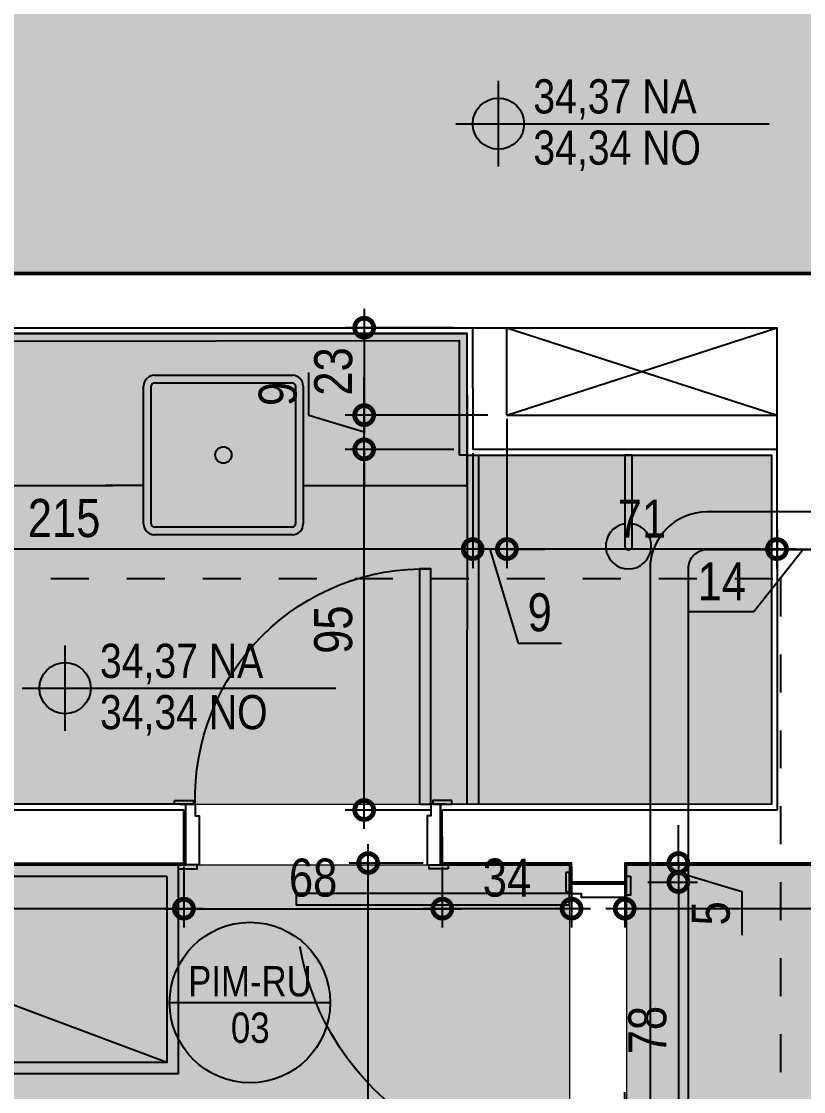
# Model space of a CAD drawing. Header units: metres. Extents: x -23 to 570, y -54 to 184.
# Drawn here: x 15.913 to 17.971, y 0.299 to 3.117 of the extents above; entities that cross this region are included whole.
import ezdxf
from ezdxf.enums import TextEntityAlignment as Align

# ---------------------------------------------------------------- set-up
doc = ezdxf.new("R2010")
doc.units = ezdxf.units.M
doc.header["$PDMODE"] = 35
for name, pattern in [('DASHEDX2', [1.5, 1, -0.5]), ('PUC$0$DASHEDX2', [1.5, 1, -0.5]), ('PUC$0$HIDDEN2', [0.1875, 0.125, -0.0625])]:
    doc.linetypes.add(name, pattern=pattern)
for name, color, linetype in [('1', 232, 'DASHEDX2'), ('ARQ-DIM', 2, 'Continuous'), ('ARQ-SIM', 1, 'Continuous'), ('PUC$0$ARQ-ALV ACAB', 4, 'Continuous'), ('PUC$0$ARQ-ALV OSSO', 5, 'Continuous'), ('PUC$0$ARQ-AUX1', 1, 'Continuous'), ('PUC$0$ARQ-CAX @ 1', 1, 'Continuous'), ('PUC$0$ARQ-HID', 7, 'Continuous'), ('PUC$0$ARQ-MOB', 7, 'Continuous'), ('PUC$0$ARQ-PRJ', 7, 'PUC$0$DASHEDX2'), ('PUC$0$ARQ-SIM', 1, 'Continuous')]:
    doc.layers.add(name, color=color, linetype=linetype)
doc.layers.add('PUC$0$ARQ-FORRO', color=9, linetype='Continuous', lineweight=5)
doc.styles.add('Adesa', font='ARIALN.TTF')
doc.dimstyles.new('ADESA 1-0050', dxfattribs={"dimtxt": 0.1, "dimasz": 0.1, "dimexe": 0.05, "dimexo": 0.05, "dimgap": 0.03, "dimtad": 1, "dimdec": 1, "dimlfac": 100, "dimzin": 12, "dimtxsty": 'Adesa', "dimblk": 'DOTSMALL', "dimcen": 1, "dimdle": 0.05, "dimclrd": 1, "dimclre": 1, "dimclrt": 256, "dimazin": 3, "dimtm": 1e-09, "dimtfac": 1, "dimtdec": 1, "dimtmove": 1, "dimatfit": 0, "dimldrblk": 'DOTSMALL', "dimfxl": 0.8, "dimtvp": 2, "dimtolj": 1, "dimtzin": 0, "dimarcsym": 0})

# ---------------------------------------------------------------- blocks, each defined once
blk = doc.blocks.new('_DotSmall')
at = {"color": 0, "linetype": 'ByBlock', "const_width": 0.5}
blk.add_lwpolyline([(-0.0625, 0, 1), (0.0625, 0, 1)], format="xyb", close=True, dxfattribs=at)
blk = doc.blocks.new('*D270')
at = {"layer": 'ARQ-DIM', "color": 1, "lineweight": -2, "transparency": 16777216}
for p, q in [((17.5003, 0.8907), (17.5003, 0.7305)), ((19.2201, 0.8907), (19.2201, 0.7305)), ((19.2701, 0.7805), (17.4503, 0.7805))]:
    blk.add_line(p, q, dxfattribs=at)
at = {"layer": 'Defpoints', "color": 0, "transparency": 16777216}
for p in [(17.5003, 0.9407, 0), (19.2201, 0.9407, 0), (17.5003, 0.7805)]:
    blk.add_point(p, dxfattribs=at)
at = {"layer": 'ARQ-DIM', "color": 1, "lineweight": -2, "transparency": 16777216, "xscale": 0.1, "yscale": 0.1, "zscale": 0.1, "rotation": 180}
blk.add_blockref('_DotSmall', (17.5003, 0.7805), dxfattribs=at)
at = {"layer": 'ARQ-DIM', "color": 1, "lineweight": -2, "transparency": 16777216, "xscale": 0.1, "yscale": 0.1, "zscale": 0.1}
blk.add_blockref('_DotSmall', (19.2201, 0.7805), dxfattribs=at)
at = {"layer": 'ARQ-DIM', "transparency": 16777216, "insert": (18.3602, 0.8607), "char_height": 0.1, "attachment_point": 5, "style": 'Adesa'}
blk.add_mtext('\\A1;172', dxfattribs=at)
blk = doc.blocks.new('*D271')
at = {"layer": 'ARQ-DIM', "color": 1, "lineweight": -2, "transparency": 16777216}
for p, q in [((17.0202, 0.8907), (17.0202, 0.7305)), ((17.3603, 0.8907), (17.3603, 0.7305)), ((17.4103, 0.7805), (16.9702, 0.7805))]:
    blk.add_line(p, q, dxfattribs=at)
at = {"layer": 'Defpoints', "color": 0, "transparency": 16777216}
for p in [(17.0202, 0.9407, 0), (17.3603, 0.9407, 0), (17.0202, 0.7805)]:
    blk.add_point(p, dxfattribs=at)
at = {"layer": 'ARQ-DIM', "color": 1, "lineweight": -2, "transparency": 16777216, "xscale": 0.1, "yscale": 0.1, "zscale": 0.1, "rotation": 180}
blk.add_blockref('_DotSmall', (17.0202, 0.7805), dxfattribs=at)
at = {"layer": 'ARQ-DIM', "color": 1, "lineweight": -2, "transparency": 16777216, "xscale": 0.1, "yscale": 0.1, "zscale": 0.1}
blk.add_blockref('_DotSmall', (17.3603, 0.7805), dxfattribs=at)
at = {"layer": 'ARQ-DIM', "transparency": 16777216, "insert": (17.1903, 0.8615), "char_height": 0.1, "attachment_point": 5, "style": 'Adesa'}
blk.add_mtext('\\A1;34', dxfattribs=at)
blk = doc.blocks.new('*D272')
at = {"layer": 'ARQ-DIM', "color": 1, "lineweight": -2, "transparency": 16777216}
for p, q in [((16.3402, 0.8907), (16.3402, 0.7305)), ((17.0202, 0.8907), (17.0202, 0.7305)), ((16.2902, 0.7805), (17.0702, 0.7805))]:
    blk.add_line(p, q, dxfattribs=at)
at = {"layer": 'Defpoints', "color": 0, "transparency": 16777216}
for p in [(16.3402, 0.9407, 0), (17.0202, 0.9407, 0), (17.0202, 0.7805)]:
    blk.add_point(p, dxfattribs=at)
at = {"layer": 'ARQ-DIM', "color": 1, "lineweight": -2, "transparency": 16777216, "xscale": 0.1, "yscale": 0.1, "zscale": 0.1, "rotation": 180}
blk.add_blockref('_DotSmall', (16.3402, 0.7805), dxfattribs=at)
at = {"layer": 'ARQ-DIM', "color": 1, "lineweight": -2, "transparency": 16777216, "xscale": 0.1, "yscale": 0.1, "zscale": 0.1}
blk.add_blockref('_DotSmall', (17.0202, 0.7805), dxfattribs=at)
at = {"layer": 'ARQ-DIM', "transparency": 16777216, "insert": (16.6802, 0.8615), "char_height": 0.1, "attachment_point": 5, "style": 'Adesa'}
blk.add_mtext('\\A1;68', dxfattribs=at)
blk = doc.blocks.new('*D273')
at = {"layer": 'ARQ-DIM', "color": 1, "lineweight": -2, "transparency": 16777216}
for p, q in [((14.95, 0.8907), (14.95, 0.7305)), ((16.3402, 0.8907), (16.3402, 0.7305)), ((16.3902, 0.7805), (14.9, 0.7805))]:
    blk.add_line(p, q, dxfattribs=at)
at = {"layer": 'Defpoints', "color": 0, "transparency": 16777216}
for p in [(14.95, 0.9407, 0), (16.3402, 0.9407, 0), (14.95, 0.7805)]:
    blk.add_point(p, dxfattribs=at)
at = {"layer": 'ARQ-DIM', "color": 1, "lineweight": -2, "transparency": 16777216, "xscale": 0.1, "yscale": 0.1, "zscale": 0.1, "rotation": 180}
blk.add_blockref('_DotSmall', (14.95, 0.7805), dxfattribs=at)
at = {"layer": 'ARQ-DIM', "color": 1, "lineweight": -2, "transparency": 16777216, "xscale": 0.1, "yscale": 0.1, "zscale": 0.1}
blk.add_blockref('_DotSmall', (16.3402, 0.7805), dxfattribs=at)
at = {"layer": 'ARQ-DIM', "transparency": 16777216, "insert": (15.6451, 0.8615), "char_height": 0.1, "attachment_point": 5, "style": 'Adesa'}
blk.add_mtext('\\A1;139', dxfattribs=at)
blk = doc.blocks.new('*D274')
at = {"layer": 'ARQ-DIM', "color": 1, "lineweight": -2, "transparency": 16777216}
for p, q in [((14.9497, 1.9799), (14.9497, 1.6774)), ((17.1001, 1.9799), (17.1001, 1.6774)), ((17.1501, 1.7274), (14.8997, 1.7274))]:
    blk.add_line(p, q, dxfattribs=at)
at = {"layer": 'Defpoints', "color": 0, "transparency": 16777216}
for p in [(14.9497, 2.0299, 0), (17.1001, 2.0299, 0), (14.9497, 1.7274)]:
    blk.add_point(p, dxfattribs=at)
at = {"layer": 'ARQ-DIM', "color": 1, "lineweight": -2, "transparency": 16777216, "xscale": 0.1, "yscale": 0.1, "zscale": 0.1, "rotation": 180}
blk.add_blockref('_DotSmall', (14.9497, 1.7274), dxfattribs=at)
at = {"layer": 'ARQ-DIM', "color": 1, "lineweight": -2, "transparency": 16777216, "xscale": 0.1, "yscale": 0.1, "zscale": 0.1}
blk.add_blockref('_DotSmall', (17.1001, 1.7274), dxfattribs=at)
at = {"layer": 'ARQ-DIM', "transparency": 16777216, "insert": (16.0249, 1.8084), "char_height": 0.1, "attachment_point": 5, "style": 'Adesa'}
blk.add_mtext('\\A1;215', dxfattribs=at)
blk = doc.blocks.new('*D275')
at = {"layer": 'ARQ-DIM', "color": 1, "lineweight": -2, "transparency": 16777216}
for p, q in [((17.1901, 2.07), (17.1901, 1.6774)), ((17.1001, 1.9799), (17.1001, 1.6774)), ((17.1001, 1.7274), (17.0001, 1.7274)), ((17.1901, 1.7274), (17.1001, 1.7274)), ((17.1901, 1.7274), (17.1001, 1.7274)), ((17.1451, 1.7274), (17.2196, 1.4792)), ((17.1901, 1.7274), (17.2901, 1.7274)), ((17.2196, 1.4792), (17.3335, 1.4792))]:
    blk.add_line(p, q, dxfattribs=at)
at = {"layer": 'Defpoints', "color": 0, "transparency": 16777216}
for p in [(17.1901, 2.12), (17.1001, 2.0299, 0), (17.1001, 1.7274)]:
    blk.add_point(p, dxfattribs=at)
at = {"layer": 'ARQ-DIM', "color": 1, "lineweight": -2, "transparency": 16777216, "xscale": 0.1, "yscale": 0.1, "zscale": 0.1}
blk.add_blockref('_DotSmall', (17.1001, 1.7274), dxfattribs=at)
at = {"layer": 'ARQ-DIM', "color": 1, "lineweight": -2, "transparency": 16777216, "xscale": 0.1, "yscale": 0.1, "zscale": 0.1, "rotation": 180}
blk.add_blockref('_DotSmall', (17.1901, 1.7274), dxfattribs=at)
at = {"layer": 'ARQ-DIM', "transparency": 16777216, "insert": (17.2766, 1.5602), "char_height": 0.1, "attachment_point": 5, "style": 'Adesa'}
blk.add_mtext('\\A1;9', dxfattribs=at)
blk = doc.blocks.new('*D276')
at = {"layer": 'ARQ-DIM', "color": 1, "lineweight": -2, "transparency": 16777216}
for p, q in [((17.1901, 1.98), (17.1901, 1.6774)), ((17.9009, 1.98), (17.9009, 1.6774)), ((17.9509, 1.7274), (17.1401, 1.7274))]:
    blk.add_line(p, q, dxfattribs=at)
at = {"layer": 'Defpoints', "color": 0, "transparency": 16777216}
for p in [(17.1901, 2.03), (17.9009, 2.03, 0), (17.1901, 1.7274)]:
    blk.add_point(p, dxfattribs=at)
at = {"layer": 'ARQ-DIM', "color": 1, "lineweight": -2, "transparency": 16777216, "xscale": 0.1, "yscale": 0.1, "zscale": 0.1, "rotation": 180}
blk.add_blockref('_DotSmall', (17.1901, 1.7274), dxfattribs=at)
at = {"layer": 'ARQ-DIM', "color": 1, "lineweight": -2, "transparency": 16777216, "xscale": 0.1, "yscale": 0.1, "zscale": 0.1}
blk.add_blockref('_DotSmall', (17.9009, 1.7274), dxfattribs=at)
at = {"layer": 'ARQ-DIM', "transparency": 16777216, "insert": (17.5455, 1.8076), "char_height": 0.1, "attachment_point": 5, "style": 'Adesa'}
blk.add_mtext('\\A1;71', dxfattribs=at)
blk = doc.blocks.new('*D277')
at = {"layer": 'ARQ-DIM', "color": 1, "lineweight": -2, "transparency": 16777216}
for p, q in [((17.901, 1.7787), (17.901, 1.6773)), ((18.041, 1.7787), (18.041, 1.6773)), ((17.901, 1.7273), (17.801, 1.7273)), ((17.971, 1.7273), (17.8404, 1.5619)), ((17.901, 1.7273), (18.041, 1.7273)), ((17.901, 1.7273), (18.041, 1.7273)), ((18.041, 1.7273), (18.141, 1.7273)), ((17.8404, 1.5619), (17.6709, 1.5619))]:
    blk.add_line(p, q, dxfattribs=at)
at = {"layer": 'Defpoints', "color": 0, "transparency": 16777216}
for p in [(17.901, 1.8287), (18.041, 1.8287, 0), (18.041, 1.7273)]:
    blk.add_point(p, dxfattribs=at)
at = {"layer": 'ARQ-DIM', "color": 1, "lineweight": -2, "transparency": 16777216, "xscale": 0.1, "yscale": 0.1, "zscale": 0.1}
blk.add_blockref('_DotSmall', (17.901, 1.7273), dxfattribs=at)
at = {"layer": 'ARQ-DIM', "color": 1, "lineweight": -2, "transparency": 16777216, "xscale": 0.1, "yscale": 0.1, "zscale": 0.1, "rotation": 180}
blk.add_blockref('_DotSmall', (18.041, 1.7273), dxfattribs=at)
at = {"layer": 'ARQ-DIM', "transparency": 16777216, "insert": (17.7556, 1.6421), "char_height": 0.1, "attachment_point": 5, "style": 'Adesa'}
blk.add_mtext('\\A1;14', dxfattribs=at)
blk = doc.blocks.new('*D282')
at = {"layer": 'ARQ-DIM', "color": 1, "lineweight": -2, "transparency": 16777216}
for p, q in [((16.8146, 2.3601), (16.8146, 2.03)), ((17.0498, 2.3101), (16.7646, 2.3101)), ((17.1401, 2.08), (16.7646, 2.08))]:
    blk.add_line(p, q, dxfattribs=at)
at = {"layer": 'Defpoints', "color": 0, "transparency": 16777216}
for p in [(17.0998, 2.3101, 0), (16.8146, 2.08), (17.1901, 2.08, 0)]:
    blk.add_point(p, dxfattribs=at)
at = {"layer": 'ARQ-DIM', "color": 1, "lineweight": -2, "transparency": 16777216, "xscale": 0.1, "yscale": 0.1, "zscale": 0.1}
for p, rotation in [((16.8146, 2.3101), 90), ((16.8146, 2.08), 270)]:
    blk.add_blockref('_DotSmall', p, dxfattribs=dict(at, rotation=rotation))
at = {"layer": 'ARQ-DIM', "transparency": 16777216, "insert": (16.7336, 2.195), "char_height": 0.1, "attachment_point": 5, "rotation": 90, "style": 'Adesa'}
blk.add_mtext('\\A1;23', dxfattribs=at)
blk = doc.blocks.new('*D283')
at = {"layer": 'ARQ-DIM', "color": 1, "lineweight": -2, "transparency": 16777216}
for p, q in [((16.6686, 2.0788), (16.6686, 2.1927)), ((16.8146, 2.08), (16.8146, 2.18)), ((16.8146, 2.035), (16.6686, 2.0788)), ((17.0501, 2.08), (16.7646, 2.08)), ((16.8146, 1.9899), (16.8146, 2.08)), ((16.8146, 1.9899), (16.8146, 2.08)), ((17.0501, 1.9899), (16.7646, 1.9899)), ((16.8146, 1.9899), (16.8146, 1.8899))]:
    blk.add_line(p, q, dxfattribs=at)
at = {"layer": 'Defpoints', "color": 0, "transparency": 16777216}
for p in [(16.8146, 2.08), (17.1001, 2.08), (17.1001, 1.9899, 0)]:
    blk.add_point(p, dxfattribs=at)
at = {"layer": 'ARQ-DIM', "color": 1, "lineweight": -2, "transparency": 16777216, "xscale": 0.1, "yscale": 0.1, "zscale": 0.1}
for p, rotation in [((16.8146, 2.08), 270), ((16.8146, 1.9899), 90)]:
    blk.add_blockref('_DotSmall', p, dxfattribs=dict(at, rotation=rotation))
at = {"layer": 'ARQ-DIM', "transparency": 16777216, "insert": (16.5875, 2.1358), "char_height": 0.1, "attachment_point": 5, "rotation": 90, "style": 'Adesa'}
blk.add_mtext('\\A1;9', dxfattribs=at)
blk = doc.blocks.new('*D284')
at = {"layer": 'ARQ-DIM', "color": 1, "lineweight": -2, "transparency": 16777216}
for p, q in [((16.8146, 0.9903), (16.8146, 2.0399)), ((16.868, 1.9899), (16.7646, 1.9899)), ((16.9908, 1.0403), (16.7646, 1.0403))]:
    blk.add_line(p, q, dxfattribs=at)
at = {"layer": 'Defpoints', "color": 0, "transparency": 16777216}
for p in [(16.8146, 1.9899), (16.918, 1.9899), (17.0408, 1.0403, 0)]:
    blk.add_point(p, dxfattribs=at)
at = {"layer": 'ARQ-DIM', "color": 1, "lineweight": -2, "transparency": 16777216, "xscale": 0.1, "yscale": 0.1, "zscale": 0.1}
for p, rotation in [((16.8146, 1.9899), 90), ((16.8146, 1.0403), 270)]:
    blk.add_blockref('_DotSmall', p, dxfattribs=dict(at, rotation=rotation))
at = {"layer": 'ARQ-DIM', "transparency": 16777216, "insert": (16.7336, 1.5151), "char_height": 0.1, "attachment_point": 5, "rotation": 90, "style": 'Adesa'}
blk.add_mtext('\\A1;95', dxfattribs=at)
blk = doc.blocks.new('*D285')
at = {"layer": 'ARQ-DIM', "color": 1, "lineweight": -2, "transparency": 16777216}
for p, q in [((17.6414, 0.9007), (17.6414, 1.0007)), ((17.5609, 0.9007), (17.6914, 0.9007)), ((17.6414, 0.9007), (17.6414, 0.8507)), ((17.6414, 0.9007), (17.6414, 0.8507)), ((17.6414, 0.8757), (17.8081, 0.8254)), ((17.5609, 0.8507), (17.6914, 0.8507)), ((17.6414, 0.8507), (17.6414, 0.7507)), ((17.8081, 0.8254), (17.8081, 0.711))]:
    blk.add_line(p, q, dxfattribs=at)
at = {"layer": 'Defpoints', "color": 0, "transparency": 16777216}
for p in [(17.5109, 0.9007, 0), (17.5109, 0.8507), (17.6414, 0.8507)]:
    blk.add_point(p, dxfattribs=at)
at = {"layer": 'ARQ-DIM', "color": 1, "lineweight": -2, "transparency": 16777216, "xscale": 0.1, "yscale": 0.1, "zscale": 0.1}
for p, rotation in [((17.6414, 0.9007), 270), ((17.6414, 0.8507), 90)]:
    blk.add_blockref('_DotSmall', p, dxfattribs=dict(at, rotation=rotation))
at = {"layer": 'ARQ-DIM', "transparency": 16777216, "insert": (17.7272, 0.7682), "char_height": 0.1, "attachment_point": 5, "rotation": 90, "style": 'Adesa'}
blk.add_mtext('\\A1;5', dxfattribs=at)
blk = doc.blocks.new('*D286')
at = {"layer": 'ARQ-DIM', "color": 1, "lineweight": -2, "transparency": 16777216}
for p, q in [((17.6414, 0.9007), (17.6414, 0.0207)), ((17.5609, 0.8507), (17.6914, 0.8507)), ((17.5503, 0.0707), (17.6914, 0.0707))]:
    blk.add_line(p, q, dxfattribs=at)
at = {"layer": 'Defpoints', "color": 0, "transparency": 16777216}
for p in [(17.5109, 0.8507, 0), (17.5003, 0.0707, 0), (17.6414, 0.0707)]:
    blk.add_point(p, dxfattribs=at)
at = {"layer": 'ARQ-DIM', "color": 1, "lineweight": -2, "transparency": 16777216, "xscale": 0.1, "yscale": 0.1, "zscale": 0.1}
for p, rotation in [((17.6414, 0.8507), 90), ((17.6414, 0.0707), 270)]:
    blk.add_blockref('_DotSmall', p, dxfattribs=dict(at, rotation=rotation))
at = {"layer": 'ARQ-DIM', "transparency": 16777216, "insert": (17.5603, 0.4607), "char_height": 0.1, "attachment_point": 5, "rotation": 90, "style": 'Adesa'}
blk.add_mtext('\\A1;78', dxfattribs=at)
blk = doc.blocks.new('*D294')
at = {"layer": 'ARQ-DIM', "color": 1, "lineweight": -2, "transparency": 16777216}
for p, q in [((17.5003, 0.1407), (17.5003, 0.297)), ((23.4106, 0.2012), (23.4106, 0.297)), ((23.4606, 0.247), (17.4503, 0.247))]:
    blk.add_line(p, q, dxfattribs=at)
at = {"layer": 'Defpoints', "color": 0, "transparency": 16777216}
for p in [(17.5003, 0.247), (23.4106, 0.1512, 0), (17.5003, 0.0907, 0)]:
    blk.add_point(p, dxfattribs=at)
at = {"layer": 'ARQ-DIM', "color": 1, "lineweight": -2, "transparency": 16777216, "xscale": 0.1, "yscale": 0.1, "zscale": 0.1, "rotation": 180}
blk.add_blockref('_DotSmall', (17.5003, 0.247), dxfattribs=at)
at = {"layer": 'ARQ-DIM', "color": 1, "lineweight": -2, "transparency": 16777216, "xscale": 0.1, "yscale": 0.1, "zscale": 0.1}
blk.add_blockref('_DotSmall', (23.4106, 0.247), dxfattribs=at)
at = {"layer": 'ARQ-DIM', "transparency": 16777216, "insert": (20.4554, 0.328), "char_height": 0.1, "attachment_point": 5, "style": 'Adesa'}
blk.add_mtext('\\A1;591', dxfattribs=at)
blk = doc.blocks.new('*D23')
at = {"layer": 'ARQ-DIM', "color": 1, "lineweight": -2, "transparency": 16777216}
for p, q in [((16.8252, -2.91), (16.8252, 0.9507)), ((16.9702, 0.9007), (16.7752, 0.9007)), ((17.3103, -2.86), (16.7752, -2.86))]:
    blk.add_line(p, q, dxfattribs=at)
at = {"layer": 'Defpoints', "color": 0, "transparency": 16777216}
for p in [(16.8252, 0.9007), (17.0202, 0.9007, 0), (17.3603, -2.86, 0)]:
    blk.add_point(p, dxfattribs=at)
at = {"layer": 'ARQ-DIM', "color": 1, "lineweight": -2, "transparency": 16777216, "xscale": 0.1, "yscale": 0.1, "zscale": 0.1}
for p, rotation in [((16.8252, 0.9007), 90), ((16.8252, -2.86), 270)]:
    blk.add_blockref('_DotSmall', p, dxfattribs=dict(at, rotation=rotation))
at = {"layer": 'ARQ-DIM', "transparency": 16777216, "insert": (16.7442, -0.9797), "char_height": 0.1, "attachment_point": 5, "rotation": 90, "style": 'Adesa'}
blk.add_mtext('\\A1;376', dxfattribs=at)
blk = doc.blocks.new('NipAcOs')
at = {"layer": 'ARQ-SIM'}
h = blk.add_hatch(color=256, dxfattribs=at)
h.dxf.hatch_style = 1
h.paths.add_polyline_path([(0, 0.15, 0.414214), (-0.15, 0), (0, 0)])
h.paths.add_polyline_path([(0.15, 0), (0, 0), (0, -0.15, 0.414214)])
for p, q in [((0, -0.25), (0, 0.25)), ((-0.25, 0), (0.15, 0)), ((0.15, 0), (1.5834, 0))]:
    blk.add_line(p, q, dxfattribs=at)
blk.add_circle((0, 0), 0.15, dxfattribs=at)
at = {"style": 'Adesa'}
for p in [(0.204, 0.06), (0.204, -0.24)]:
    blk.add_attdef('000,00', p, '', height=0.2, dxfattribs=at)
blk = doc.blocks.new('TIPO COTA$0$Chamada_planta')
at = {"layer": 'ARQ-SIM'}
blk.add_line((-1.409, 0), (1.409, 0), dxfattribs=at)
blk.add_circle((0, 0), 1.409, dxfattribs=at)
at = {"layer": 'ARQ-SIM', "color": 2, "style": 'Adesa'}
for tag, p in [('NUMERO', (0, 0.234)), ('C.D.', (0, -0.272))]:
    blk.add_attdef(tag, text='', height=0.5, dxfattribs=at).set_placement(p, align=Align.MIDDLE_CENTER)
blk = doc.blocks.new('PUC$0$CHUVEIRO')
at = {"ltscale": 0.025}
blk.add_lwpolyline([(-0.01, -0.24, 1), (0.01, -0.24), (0.01, 0), (-0.01, 0)], format="xyb", close=True, dxfattribs=at)
blk.add_arc((0, -0.24), 0.06, 99.5942, 80.4061, dxfattribs=at)
blk = doc.blocks.new('PUC$0$ARQ-HID-CUBA Q')
for points in [[(-0.1816, 0), (0.1816, 0)], [(-0.1816, -0.11), (0.1816, -0.11)], [(-0.21, -0.5016), (-0.21, -0.1384)], [(-0.19, -0.5016), (-0.19, -0.1384)], [(-0.1816, -0.13), (0.1816, -0.13)], [(0.19, -0.1384), (0.19, -0.5016)], [(0.21, -0.1384), (0.21, -0.5016)], [(-0.21, -0.4), (-0.31, -0.4)], [(0.21, -0.4), (0.31, -0.4)], [(0.1816, -0.51), (-0.1816, -0.51)], [(0.1816, -0.53), (-0.1816, -0.53)], [(0.1816, -0.53), (-0.1816, -0.53)]]:
    blk.add_lwpolyline(points)
blk.add_circle((0, -0.32), 0.0216)
for centre, radius, start, end in [((-0.1816, -0.1384), 0.0284, 90, 180), ((0.1816, -0.1384), 0.0284, 0, 90), ((-0.1816, -0.1384), 0.0084, 90, 180), ((0.1816, -0.1384), 0.0084, 0, 90), ((-0.1816, -0.5016), 0.0284, 180, 270), ((-0.1816, -0.5016), 0.0084, 180, 270), ((0.1816, -0.5016), 0.0284, 270, 0), ((0.1816, -0.5016), 0.0084, 270, 0)]:
    blk.add_arc(centre, radius, start, end)
blk = doc.blocks.new('*U2408')
for points in [[(-0.665, 0.0197), (-0.615, 0.0197), (-0.615, 0.0097), (-0.665, 0.0097)], [(0.045, 0.0197), (-0.005, 0.0197), (-0.005, 0.0097), (0.045, 0.0097)], [(-0.675, -0.16), (-0.625, -0.16), (-0.625, -0.15), (-0.675, -0.15)], [(0, -0.15), (0, -0.77), (-0.03, -0.77), (-0.03, -0.15)], [(0.055, -0.16), (0.005, -0.16), (0.005, -0.15), (0.055, -0.15)]]:
    blk.add_lwpolyline(points, close=True)
for points in [[(-0.66, -0.15), (-0.62, -0.15), (-0.62, -0.12), (-0.61, -0.12), (-0.61, 0.0097), (-0.645, 0.0097), (-0.645, -0.15)], [(0.04, -0.15), (0, -0.15), (0, -0.12), (-0.01, -0.12), (-0.01, 0.0097), (0.025, 0.0097), (0.025, -0.15)]]:
    blk.add_lwpolyline(points)
at = {"layer": 'PUC$0$ARQ-PRJ'}
blk.add_arc((-0.0179, -0.1679), 0.6024, 178.2986, 271.7014, dxfattribs=at)
blk = doc.blocks.new('*U2409')
for points in [[(-0.765, 0.01), (-0.715, 0.01), (-0.715, 0), (-0.765, 0)], [(0.045, 0.01), (-0.005, 0.01), (-0.005, 0), (0.045, 0)], [(-0.775, -0.16), (-0.725, -0.16), (-0.725, -0.15), (-0.775, -0.15)], [(0, -0.15), (0, -0.87), (-0.03, -0.87), (-0.03, -0.15)], [(0.055, -0.16), (0.005, -0.16), (0.005, -0.15), (0.055, -0.15)]]:
    blk.add_lwpolyline(points, close=True)
for points in [[(-0.76, -0.15), (-0.72, -0.15), (-0.72, -0.12), (-0.71, -0.12), (-0.71, 0), (-0.745, 0), (-0.745, -0.15)], [(0.04, -0.15), (0, -0.15), (0, -0.12), (-0.01, -0.12), (-0.01, 0), (0.025, 0), (0.025, -0.15)]]:
    blk.add_lwpolyline(points)
at = {"layer": 'PUC$0$ARQ-PRJ'}
blk.add_arc((-0.0208, -0.1708), 0.6995, 178.2986, 271.7014, dxfattribs=at)
blk = doc.blocks.new('PUC$0$pl apto tipo 2 puc')
at = {"layer": 'PUC$0$ARQ-ALV ACAB'}
for points in [[(-17.895, -1.0538), (-17.024, -1.0541), (-17.024, -0.8945), (-17.3641, -0.8945), (-17.3641, -0.8445), (-17.5141, -0.8445), (-17.5141, -0.8945), (-19.2339, -0.8945), (-19.2339, -1.0445), (-18.055, -1.0441), (-18.0547, -2.3039), (-19.9535, -2.3039), (-19.9538, -1.0445), (-19.9039, -1.0445), (-19.9039, -0.8945), (-20.3138, -0.8945)], [(-22.4695, -2.4538), (-14.9587, -2.4538)], [(-14.9738, -1.0541), (-14.9735, -2.2939), (-17.0937, -2.2939)], [(-17.0937, -2.2939), (-17.094, -1.9738), (-17.895, -1.9738)]]:
    blk.add_lwpolyline(points, dxfattribs=at)
at = {"layer": 'PUC$0$ARQ-ALV ACAB', "elevation": 0}
for points in [[(-14.9638, -0.8945), (-16.354, -0.8945), (-16.354, -1.0542), (-14.9738, -1.0541)], [(-17.895, -1.9738), (-17.895, -1.0538)]]:
    blk.add_lwpolyline(points, dxfattribs=at)
at = {"layer": 'PUC$0$ARQ-ALV OSSO'}
for points in [[(-20.3089, -2.4488), (-22.4645, -2.4488), (-22.4644, -2.05), (-22.7244, -2.05), (-22.7244, -1.91), (-22.4644, -1.91), (-22.3144, -1.91), (-22.3145, -2.3089), (-20.3089, -2.3089), (-20.3088, -0.8995), (-19.9089, -0.8995), (-19.9089, -1.0395), (-19.9588, -1.0395), (-19.9585, -2.3089), (-18.0497, -2.3089), (-18.05, -1.0391), (-19.2289, -1.0395), (-19.2289, -0.8995), (-17.5091, -0.8995), (-17.5091, -0.8495), (-17.3691, -0.8495), (-17.3691, -0.8995), (-17.0291, -0.8995), (-17.029, -1.0391)], [(-14.9588, -1.0391), (-14.9585, -2.3089), (-17.9097, -2.3089), (-17.91, -1.0388)], [(-17.1087, -2.3089), (-17.109, -1.9888), (-17.91, -1.9888)], [(-17.199, -2.0788), (-17.1987, -2.3089)]]:
    blk.add_lwpolyline(points, dxfattribs=at)
at = {"layer": 'PUC$0$ARQ-ALV OSSO', "elevation": 0}
for points in [[(-14.9588, -0.8995), (-16.349, -0.8995), (-16.349, -1.0389), (-14.9588, -1.0391)], [(-17.91, -1.0388), (-17.029, -1.0391)], [(-17.199, -2.0788), (-17.91, -2.0788)], [(-19.9585, -2.4488), (-14.9589, -2.4488)]]:
    blk.add_lwpolyline(points, dxfattribs=at)
blk.add_lwpolyline([(-17.9104, -2.0788), (-17.9104, -2.0788)], close=True, dxfattribs=at)
at = {"layer": 'PUC$0$ARQ-AUX1'}
for points in [[(-17.124, -1.9738), (-17.1238, -1.0541)], [(-17.094, -1.9738), (-17.0938, -1.0541)]]:
    blk.add_lwpolyline(points, dxfattribs=at)
at = {"layer": 'PUC$0$ARQ-HID', "lineweight": -2}
blk.add_lwpolyline([(-16.7429, -1.8939), (-17.094, -1.8939), (-17.094, -2.294), (-15.7939, -2.2939), (-15.7939, -1.8939), (-16.1629, -1.8939)], dxfattribs=at)
at = {"layer": 'PUC$0$ARQ-HID'}
for points in [[(-17.094, -1.9738), (-17.0736, -1.9738)], [(-15.7939, -2.2739), (-17.0737, -2.2752), (-17.0736, -1.9738)]]:
    blk.add_lwpolyline(points, dxfattribs=at)
at = {"layer": 'PUC$0$ARQ-SIM', "elevation": 0}
for points in [[(-17.1987, -2.3089), (-17.91, -2.0788)], [(-17.199, -2.0788), (-17.9097, -2.3089)]]:
    blk.add_lwpolyline(points, dxfattribs=at)
at = {"layer": 'PUC$0$ARQ-CAX @ 1', "xscale": -1.000000000000003, "rotation": 90}
blk.add_blockref('*U2409', (-17.5141, -0.8195), dxfattribs=at)
at = {"layer": 'PUC$0$ARQ-CAX @ 1', "xscale": -1}
blk.add_blockref('*U2408', (-16.999, -0.9041, 0), dxfattribs=at)
at = {"layer": 'PUC$0$ARQ-HID', "lineweight": -2}
for name, p, rotation in [('PUC$0$CHUVEIRO', (-17.519, -1.9738), 180), ('PUC$0$ARQ-HID-CUBA Q', (-16.4529, -2.2939, 0), 179.9999999999999)]:
    blk.add_blockref(name, p, dxfattribs=dict(at, rotation=rotation))
blk = doc.blocks.new('*U2481')
at = {"flags": 128}
for points in [[(1.3702, 0), (1.3702, 0.55), (0, 0.55), (0, 0)], [(1.3402, 0.03), (1.3402, 0.52), (0.03, 0.52), (0.03, 0.03)]]:
    blk.add_lwpolyline(points, close=True, dxfattribs=at)
blk.add_lwpolyline([(1.3402, 0.52), (0.03, 0.03)], dxfattribs=at)
blk = doc.blocks.new('PUC$0$layout puc 4')
at = {"layer": 'PUC$0$ARQ-MOB', "xscale": -1, "rotation": 180}
blk.add_blockref('*U2481', (9.4, 3.7507, 0), dxfattribs=at)
blk = doc.blocks.new('PUC$0$forro area comum')
at = {"layer": 'PUC$0$ARQ-FORRO'}
h = blk.add_hatch(color=256, dxfattribs=at)
h.dxf.hatch_style = 1
h.paths.add_polyline_path([(11.6882, 2.455), (11.6882, 2.0562), (14.5982, 2.0547), (14.5982, 2.455), (22.4606, 2.455), (22.4606, 2.0562), (25.295, 2.056), (25.295, 2.4552), (26.4562, 2.4546), (26.4563, 3.9549), (5.17, 3.9599), (5.0963, 3.9584), (3.8246, 3.96), (3.825, 9.24), (2.3202, 9.2404), (2.3201, 3.955), (-1.06, 3.955), (-1.06, 4.3049), (-0.355, 4.305), (-0.355, 4.5591), (-0.2032, 4.5606), (-0.2032, 8.4256), (-4.865, 8.4256), (-4.865, 4.9649), (-4.6551, 4.9649), (-4.655, 4.1049), (-3.945, 4.1049), (-3.945, 3.9549), (-11.1863, 3.9549), (-11.1863, 2.455), (-10.025, 2.455), (-10.025, 2.0558), (-7.1264, 2.0558), (-7.1264, 2.455)])
at = {"layer": 'PUC$0$ARQ-FORRO', "elevation": 0}
blk.add_lwpolyline([(-7.1264, 2.455), (11.6882, 2.455), (11.6882, 2.0562), (14.5982, 2.0547), (14.5982, 2.455), (22.4606, 2.455), (22.4606, 2.0562), (25.295, 2.056), (25.295, 2.4552), (26.4562, 2.4546), (26.4563, 3.9549), (5.17, 3.9599), (5.0963, 3.9584), (3.8246, 3.96)], dxfattribs=at)
blk = doc.blocks.new('PUC$0$pl forro 4')
at = {"layer": 'PUC$0$ARQ-FORRO'}
h = blk.add_hatch(color=256, dxfattribs=at)
h.dxf.hatch_style = 1
h.paths.add_polyline_path([(2.5503, 0), (4.99, 0), (4.99, 1.39), (8.4506, 1.39), (8.4506, 3.0104), (8.6006, 3.0104), (8.6006, 2.0893), (10.33, 2.0893), (10.33, 4.7605), (7.3456, 4.7605), (7.3456, 5.1593), (5.35, 5.1593), (5.35, 3.7499), (2.5503, 3.7499)])
h = blk.add_hatch(color=256, dxfattribs=at)
h.dxf.hatch_style = 1
h.paths.add_polyline_path([(2.9312, 3.9095), (2.9311, 4.8293), (2.1302, 4.8292), (2.13, 5.1494), (0.0096, 5.1493), (0.01, 3.9096)])
h = blk.add_hatch(color=256, dxfattribs=at)
h.dxf.hatch_style = 1
h.paths.add_polyline_path([(0, 3.7499), (2.4003, 3.7499), (2.4003, 0), (0, 0)])
at = {"layer": 'PUC$0$ARQ-FORRO', "elevation": 0}
for points in [[(2.5503, 0), (4.99, 0), (4.99, 1.39), (8.4506, 1.39), (8.4506, 3.0104), (8.6006, 3.0104), (8.6006, 2.0893), (10.33, 2.0893), (10.33, 4.7605), (7.3456, 4.7605), (7.3456, 5.1593), (5.35, 5.1593), (5.35, 3.7499), (2.5503, 3.7499)], [(2.9312, 3.9095), (2.9311, 4.8293), (2.1302, 4.8292), (2.13, 5.1494), (0.0096, 5.1493), (0.01, 3.9096)], [(0, 3.7499), (2.4003, 3.7499), (2.4003, 0), (0, 0)]]:
    blk.add_lwpolyline(points, close=True, dxfattribs=at)
blk = doc.blocks.new('PUC$0$A$Cc442750d')
at = {"layer": 'PUC$0$ARQ-PRJ', "linetype": 'PUC$0$HIDDEN2', "ltscale": 50}
for p, q in [((3.1765, 0.7849, 0), (2.7668, 0.7849, 0)), ((3.1972, 0.6849, 0), (2.7668, 0.6849, 0)), ((2.6168, 0.6349, 0), (2.6168, -4.0308, 0)), ((2.7168, 0.6349, 0), (2.7168, -4.0396, 0))]:
    blk.add_line(p, q, dxfattribs=at)
for radius in [0.15, 0.05]:
    blk.add_arc((2.7668, 0.6349, 0), radius, 90, 180, dxfattribs=at)
blk = doc.blocks.new('PUC')
blk.add_blockref('PUC$0$A$Cc442750d', (14.95, 1.0403, 0))
at = {"layer": 'PUC$0$ARQ-ALV OSSO', "rotation": 180}
blk.add_blockref('PUC$0$pl apto tipo 2 puc', (-0.0088, 0.0012, 0), dxfattribs=at)
at = {"layer": 'PUC$0$ARQ-FORRO'}
for name, p in [('PUC$0$forro area comum', (0, 0)), ('PUC$0$pl forro 4', (14.955, -2.8542))]:
    blk.add_blockref(name, p, dxfattribs=at)
at = {"layer": 'PUC$0$ARQ-MOB', "color": 6}
blk.add_blockref('PUC$0$layout puc 4', (5.555, -2.855, 0), dxfattribs=at)
blk = doc.blocks.new('est-lo-07-6sb-r00')
at = {"layer": '1'}
for p, q in [((1559.010497, 165.003526), (1791.014771, 165.003526)), ((1791.014771, 165.003526), (1791.014771, -229.999844))]:
    blk.add_line(p, q, dxfattribs=at)
blk.add_lwpolyline([(1807.619105, 245.003526), (1541.618532, 245.003526)], dxfattribs=at)

msp = doc.modelspace()

# ---------------------------------------------------------------- block references
msp.add_blockref('PUC', (0, 0))
at = {"linetype": 'Continuous', "xscale": 0.01, "yscale": 0.01, "zscale": 0.01}
msp.add_blockref('est-lo-07-6sb-r00', (0, 0), dxfattribs=at)
at = {"layer": 'ARQ-SIM'}
ref = msp.add_blockref('NipAcOs', (17.1679, 2.8474), dxfattribs=dict(at, xscale=0.45, yscale=0.45, zscale=0.45))
ref.add_attrib('000,00', '34,34 NO', (17.2597, 2.7394), dxfattribs={"layer": '0', "color": 2, "height": 0.09, "style": 'Adesa'})
ref.add_attrib('000,00', '34,37 NA', (17.2597, 2.8744), dxfattribs={"layer": '0', "color": 2, "height": 0.09, "style": 'Adesa'})
ref = msp.add_blockref('NipAcOs', (16.0274, 1.361), dxfattribs=dict(at, xscale=0.45, yscale=0.45, zscale=0.45))
ref.add_attrib('000,00', '34,34 NO', (16.1192, 1.253), dxfattribs={"layer": '0', "color": 2, "height": 0.09, "style": 'Adesa'})
ref.add_attrib('000,00', '34,37 NA', (16.1192, 1.388), dxfattribs={"layer": '0', "color": 2, "height": 0.09, "style": 'Adesa'})
ref = msp.add_blockref('TIPO COTA$0$Chamada_planta', (16.514, 0.5332, 0), dxfattribs=dict(at, xscale=0.15, yscale=0.15, zscale=0.15))
ref.add_attrib('NUMERO', 'PIM-RU', dxfattribs={"color": 2, "height": 0.08, "style": 'Adesa'}).set_placement((16.514, 0.5895, 0), align=Align.MIDDLE_CENTER)
ref.add_attrib('C.D.', '03', dxfattribs={"color": 2, "height": 0.08, "style": 'Adesa'}).set_placement((16.5148, 0.4671, 0), align=Align.MIDDLE_CENTER)

# ---------------------------------------------------------------- dimensions: what is measured, and where the dimension line sits
at = {"layer": 'ARQ-DIM'}
for base, p1, p2, angle, picture, middle in [((16.8146, 2.08), (17.0998, 2.3101, 0), (17.1901, 2.08, 0), 270, '*D282', (16.7336, 2.195)), ((16.8146, 2.08), (17.1001, 1.9899, 0), (17.1001, 2.08), 270, '*D283', (16.5875, 2.1088)), ((17.1001, 1.7274), (17.1901, 2.12), (17.1001, 2.0299, 0), 180, '*D275', (17.2496, 1.5602)), ((14.9497, 1.7274), (17.1001, 2.0299, 0), (14.9497, 2.0299, 0), 180, '*D274', (16.0249, 1.8084)), ((16.8146, 1.9899), (17.0408, 1.0403, 0), (16.918, 1.9899), 270, '*D284', (16.7336, 1.5151)), ((14.95, 0.7805), (16.3402, 0.9407, 0), (14.95, 0.9407, 0), 180, '*D273', (15.6451, 0.8615)), ((17.0202, 0.7805), (16.3402, 0.9407, 0), (17.0202, 0.9407, 0), 180, '*D272', (16.6802, 0.8615)), ((17.0202, 0.7805), (17.3603, 0.9407, 0), (17.0202, 0.9407, 0), 180, '*D271', (17.1903, 0.8615)), ((17.6414, 0.0707), (17.5109, 0.8507, 0), (17.5003, 0.0707, 0), 270, '*D286', (17.5603, 0.4607)), ((17.5003, 0.247), (23.4106, 0.1512, 0), (17.5003, 0.0907, 0), 180, '*D294', (20.4554, 0.328))]:
    dim = msp.add_linear_dim(base=base, p1=p1, p2=p2, angle=angle, dimstyle='ADESA 1-0050', dxfattribs=at)
    dim.commit()
    dim.dimension.update_dxf_attribs({"geometry": picture, "text_midpoint": middle})
for base, p1, p2, angle, picture, middle in [((17.1901, 1.7274), (17.9009, 2.03, 0), (17.1901, 2.03), 180, '*D276', (17.5455, 1.8076)), ((16.8252, 0.9007), (17.3603, -2.86, 0), (17.0202, 0.9007, 0), 270, '*D23', (16.7442, -0.9797)), ((17.5003, 0.7805), (19.2201, 0.9407, 0), (17.5003, 0.9407, 0), 180, '*D270', (18.3602, 0.8607))]:
    dim = msp.add_linear_dim(base=base, p1=p1, p2=p2, angle=angle, dimstyle='ADESA 1-0050', override={"dimdec": 0}, dxfattribs=at)
    dim.commit()
    dim.dimension.update_dxf_attribs({"geometry": picture, "text_midpoint": middle})
for base, p1, p2, angle, picture, middle in [((18.041, 1.7273), (17.901, 1.8287), (18.041, 1.8287, 0), 180, '*D277', (17.8104, 1.5619)), ((17.6414, 0.8507), (17.5109, 0.9007, 0), (17.5109, 0.8507), 270, '*D285', (17.8081, 0.7954))]:
    dim = msp.add_linear_dim(base=base, p1=p1, p2=p2, angle=angle, dimstyle='ADESA 1-0050', dxfattribs=at)
    dim.commit()
    dim.dimension.update_dxf_attribs({"geometry": picture, "text_midpoint": middle, "dimtype": 160})

doc.saveas('drawing.dxf')
